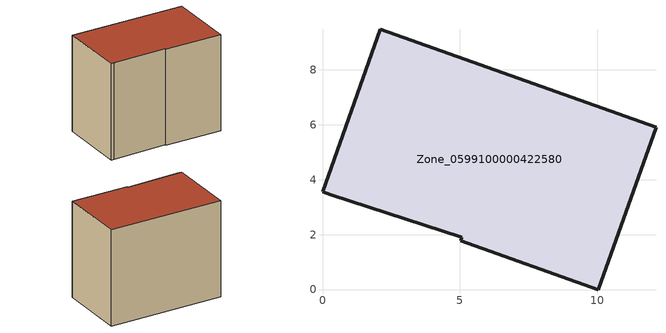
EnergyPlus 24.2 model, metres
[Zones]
Zone_0599100000422580
 floor ground (C_G): 0.3,3.46 0,3.56 2.1,9.47 12.14,5.91 10.05,0 5.03,1.78 5.08,1.9 z0.37
 wall outside (C_F): 10.05,0 12.14,5.91 2.1,9.47 0,3.56 0.3,3.46 5.08,1.9 5.03,1.78 10.05,0 z0.37:9.3
 roof outside (C_R): 0,3.56 0.3,3.46 5.08,1.9 5.03,1.78 10.05,0 12.14,5.91 2.1,9.47 z9.3
[BUILDING]
Pand.0599100000422580: North Axis=0; Terrain=City; Loads Convergence Tolerance Value=0.04; Temperature Convergence Tolerance Value=0.4; Solar Distribution=FullExterior; Maximum Number of Warmup Days=25; Minimum Number of Warmup Days=1
[Site:Location]
Rotterdam.The.Hague.AP_ZH_NLD Design_Conditions: Latitude=51.96; Longitude=4.45; Time Zone=1; Elevation=-4.5
[SITE:GROUNDTEMPERATURE:BUILDINGSURFACE]
18, 18, 18, 18, 18, 18, 18, 18, 18, 18, 18, 18
[MATERIAL] Thermal Absorptance=0.9; Solar Absorptance=0.7; Visible Absorptance=0.7
Name | Roughness | Thickness | Conductivity | Density | Specific Heat
G.TC.1992-2005 | MediumSmooth | 0.15 | 0.06 | 540 | 1210
F.TC.1992-2005 | Rough | 0.3 | 0.12 | 1920 | 840
R.TC.1992-2005 | MediumRough | 0.2 | 0.08 | 1500 | 1000
[CONSTRUCTION]
C_G: G.TC.1992-2005
C_F: F.TC.1992-2005
C_R: R.TC.1992-2005
[ZONE]
Zone_0599100000422580: Type=1; Multiplier=1; Ceiling Height=Autocalculate; Volume=Autocalculate; Floor Area=autocalculate; Part of Total Floor Area=Yes
[ZONEINFILTRATION:DESIGNFLOWRATE]
Infil_Zone_0599100000422580: Zone or ZoneList or Space or SpaceList=Zone_0599100000422580; Schedule=AlwaysOn; Design Flow Rate Calculation Method=Flow/Area; Flow Rate per Floor Area=0.0015; Constant Term Coefficient=1; Temperature Term Coefficient=0; Velocity Term Coefficient=0; Velocity Squared Term Coefficient=0
[HVACTEMPLATE:ZONE:IDEALLOADSAIRSYSTEM]
Zone_0599100000422580: Maximum Heating Supply Air Temperature=50; Minimum Cooling Supply Air Temperature=13; Maximum Heating Supply Air Humidity Ratio=0.0156; Minimum Cooling Supply Air Humidity Ratio=0.0077; Heating Limit=NoLimit; Cooling Limit=NoLimit; Dehumidification Control Type=ConstantSensibleHeatRatio; Cooling Sensible Heat Ratio=0.7; Dehumidification Setpoint=60; Humidification Control Type=None; Humidification Setpoint=30; Outdoor Air Method=None; Outdoor Air Flow Rate per Person=0.00944; Outdoor Air Flow Rate per Zone Floor Area=0; Outdoor Air Flow Rate per Zone=0; Demand Controlled Ventilation Type=None; Outdoor Air Economizer Type=NoEconomizer; Heat Recovery Type=None; Sensible Heat Recovery Effectiveness=0.7; Latent Heat Recovery Effectiveness=0.65
[ZONECONTROL:THERMOSTAT]
ThermostatControl_Zone_0599100000422580: Zone or ZoneList=Zone_0599100000422580; Control Type Schedule=DualSetpointControlType; Control 1=Thermostat_Zone_0599100000422580; Temperature Difference Between Cutout And Setpoint=0
[THERMOSTATSETPOINT:DUALSETPOINT]
Thermostat_Zone_0599100000422580: Heating Setpoint Temperature Schedule=HeatingSetpoint_Zone_0599100000422580; Cooling Setpoint Temperature Schedule=CoolingSetpoint_Zone_0599100000422580
[SCHEDULE:COMPACT]
HeatingSetpoint_Zone_0599100000422580: Through: 12/31, For: AllDays, Until: 24:00, 21
CoolingSetpoint_Zone_0599100000422580: Through: 12/31, For: AllDays, Until: 24:00, 24
DualSetpointControlType: Through: 12/31, For: AllDays, Until: 24:00, 4
AlwaysOn: Through: 12/31, For: AllDays, Until: 24:00, 1
